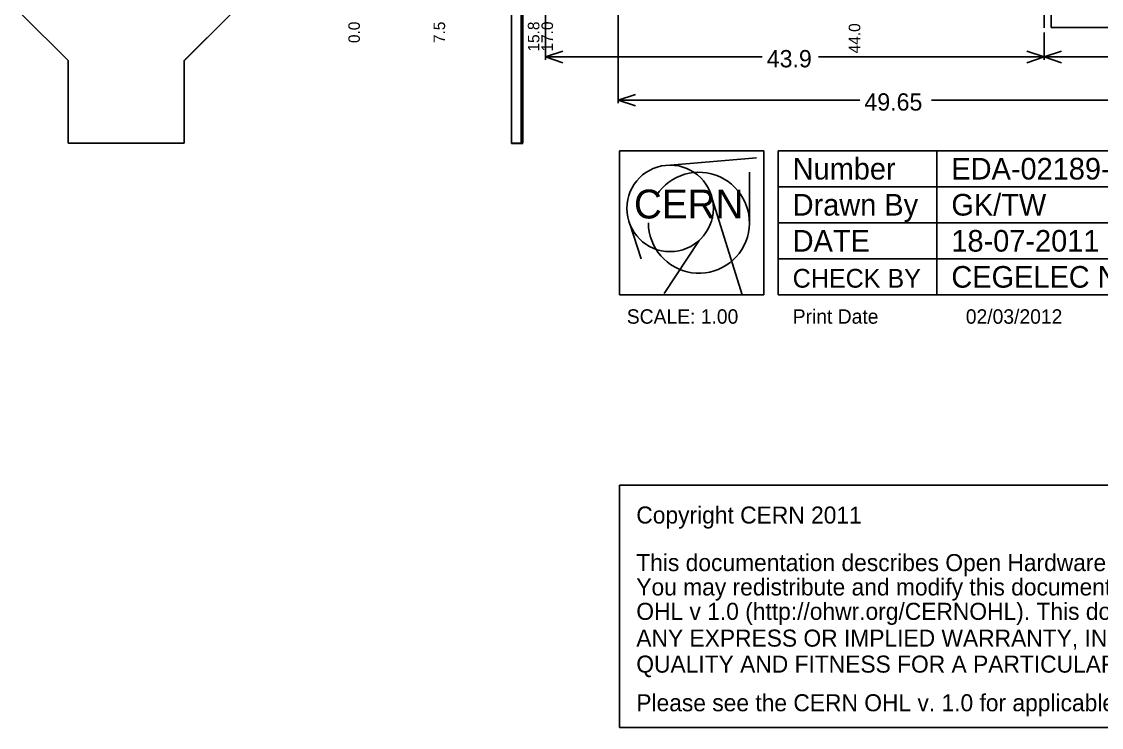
# Model space of a CAD drawing. Extents: x 28 to 300, y 18 to 330.
# Drawn here: x 31.2 to 126.2, y 17.8 to 80 of the extents above; entities that cross this region are included whole.
import ezdxf

# ---------------------------------------------------------------- set-up
doc = ezdxf.new("R2010")
doc.units = 0
for name, color, linetype in [('DRILLDRAWING', 1, 'CONTINUOUS'), ('MECHANICAL10', 56, 'CONTINUOUS'), ('MECHANICAL3', 76, 'CONTINUOUS'), ('MECHANICAL4', 56, 'CONTINUOUS'), ('MECHANICAL5', 56, 'CONTINUOUS'), ('MECHANICAL6', 56, 'CONTINUOUS'), ('MECHANICAL8', 56, 'CONTINUOUS'), ('MECHANICAL9', 56, 'CONTINUOUS')]:
    doc.layers.add(name, color=color, linetype=linetype)

msp = doc.modelspace()

# ---------------------------------------------------------------- linework, layer by layer
at = {"layer": 'DRILLDRAWING'}
for p, q in [((83.699, 72.771), (83.699, 93.706)), ((77.3, 76.581), (77.3, 83.493)), ((121.2, 76.581), (121.2, 78.993)), ((121.2, 76.581), (121.2, 78.993)), ((77.3, 76.835), (78.824, 77.343)), ((119.676, 77.343), (121.2, 76.835)), ((121.2, 76.835), (122.724, 77.343)), ((77.3, 76.835), (96.369, 76.835)), ((77.3, 76.835), (78.824, 76.327)), ((101.318, 76.835), (121.2, 76.835)), ((119.676, 76.327), (121.2, 76.835)), ((121.2, 76.835), (135.433, 76.835)), ((121.2, 76.835), (122.724, 76.327)), ((83.699, 73.025), (85.223, 73.533)), ((83.699, 73.025), (104.969, 73.025)), ((83.699, 73.025), (85.223, 72.517)), ((111.267, 73.025), (133.35, 73.025)), ((83.82, 17.78), (83.82, 39.116)), ((83.82, 39.116), (180.34, 39.116)), ((83.82, 17.78), (180.34, 17.78))]:
    msp.add_line(p, q, dxfattribs=at)
at = {"layer": 'MECHANICAL10'}
for q in [(121.8, 88.044), (154.9, 79.444)]:
    msp.add_line((121.8, 79.444), q, dxfattribs=at)
at = {"layer": 'MECHANICAL3'}
for p, q in [((74.3, 69.24), (74.3, 189.26)), ((75.16, 69.24), (75.16, 189.26)), ((31.178, 80.62), (35.288, 76.51)), ((45.478, 76.51), (49.598, 80.62)), ((35.288, 69.24), (35.288, 76.51)), ((45.478, 69.24), (45.478, 76.51)), ((35.288, 69.24), (45.478, 69.24)), ((74.3, 69.24), (75.16, 69.24))]:
    msp.add_line(p, q, dxfattribs=at)
at = {"layer": 'MECHANICAL4'}
for p, q in [((74.3, 69.199), (74.3, 189.26)), ((75.3, 69.24), (75.3, 82.899)), ((31.178, 80.62), (35.288, 76.51)), ((45.478, 76.5), (49.598, 80.62)), ((35.288, 69.24), (35.288, 76.51)), ((45.478, 69.24), (45.478, 76.51)), ((35.288, 69.24), (45.478, 69.24)), ((74.3, 69.199), (75.3, 69.199))]:
    msp.add_line(p, q, dxfattribs=at)
at = {"layer": 'MECHANICAL5'}
msp.add_line((121.2, 79.4), (121.2, 84.4), dxfattribs=at)
at = {"layer": 'MECHANICAL6'}
for p, q in [((83.82, 68.579), (96.52, 68.579)), ((83.82, 55.879), (83.82, 68.579)), ((96.52, 55.879), (96.52, 68.579)), ((97.79, 68.579), (139.7, 68.579)), ((97.79, 55.879), (97.79, 68.579)), ((111.76, 55.879), (111.76, 68.579)), ((88.265, 67.309), (95.885, 67.944)), ((95.25, 62.229), (95.25, 66.674)), ((97.79, 65.404), (139.7, 65.404)), ((91.999, 64.261), (94.615, 55.879)), ((84.709, 62.128), (85.725, 59.054)), ((97.79, 62.229), (139.7, 62.229)), ((87.757, 56.006), (90.83, 60.68)), ((97.79, 59.054), (139.7, 59.054)), ((83.82, 55.879), (96.52, 55.879)), ((97.79, 55.879), (139.7, 55.879))]:
    msp.add_line(p, q, dxfattribs=at)
msp.add_circle((88.265, 63.499), 3.81, dxfattribs=at)
msp.add_arc((90.805, 62.229), 4.445, 179.89998, 147.10001, dxfattribs=at)
at = {"layer": 'MECHANICAL8'}
msp.add_line((121.2, 79.4), (121.2, 84.4), dxfattribs=at)

# ---------------------------------------------------------------- texts
at = {"layer": 'DRILLDRAWING'}
for s, p in [('43.9', (96.776, 75.921)), ('49.65', (105.375, 72.111))]:
    msp.add_text(s, height=1.524, dxfattribs=at).set_placement(p)
for s, p in [('Copyright CERN 2011', (85.293, 35.738)), ('This documentation describes Open Hardware and is licensed under the CERN OHL v 1.0.', (85.293, 31.547)), ('You may redistribute and modify this documentation under the terms of the CERN', (85.293, 29.401)), ('OHL v 1.0 (http://ohwr.org/CERNOHL). This documentation is distributed WITHOUT', (85.293, 27.255)), ('ANY EXPRESS OR IMPLIED WARRANTY, INCLUDING OF MERCHANTABILITY, SATISFACTORY', (85.293, 24.895)), ('QUALITY AND FITNESS FOR A PARTICULAR PURPOSE.', (85.293, 22.606)), ('Please see the CERN OHL v. 1.0 for applicable conditions.', (85.293, 19.202))]:
    msp.add_text(s, height=1.5, rotation=360, dxfattribs=at).set_placement(p)
at = {"layer": 'MECHANICAL6'}
for s, height, p in [('Number', 1.905, (99.06, 66.039)), ('EDA-02189-V4', 1.905, (113.03, 66.039)), ('CERN', 2.54, (85.09, 62.61)), ('Drawn By', 1.905, (99.06, 62.864)), ('GK/TW', 1.905, (113.03, 62.864)), ('DATE', 1.905, (99.06, 59.689)), ('18-07-2011', 1.905, (113.03, 59.689)), ('CHECK BY', 1.651, (99.06, 56.514)), ('CEGELEC NL', 1.905, (113.03, 56.514)), ('SCALE: 1.00', 1.27, (84.455, 53.34)), ('Print Date', 1.27, (99.06, 53.339)), ('02/03/2012', 1.27, (114.3, 53.339))]:
    msp.add_text(s, height=height, dxfattribs=at).set_placement(p)
at = {"layer": 'MECHANICAL9'}
for s, p in [('0.0', (60.96, 78.058)), ('7.5', (68.46, 78.058)), ('15.8', (76.76, 77.313)), ('17.0', (77.96, 77.313)), ('44.0', (105.01, 77.154))]:
    msp.add_text(s, height=1.016, rotation=90, dxfattribs=at).set_placement(p)

doc.saveas('drawing.dxf')
